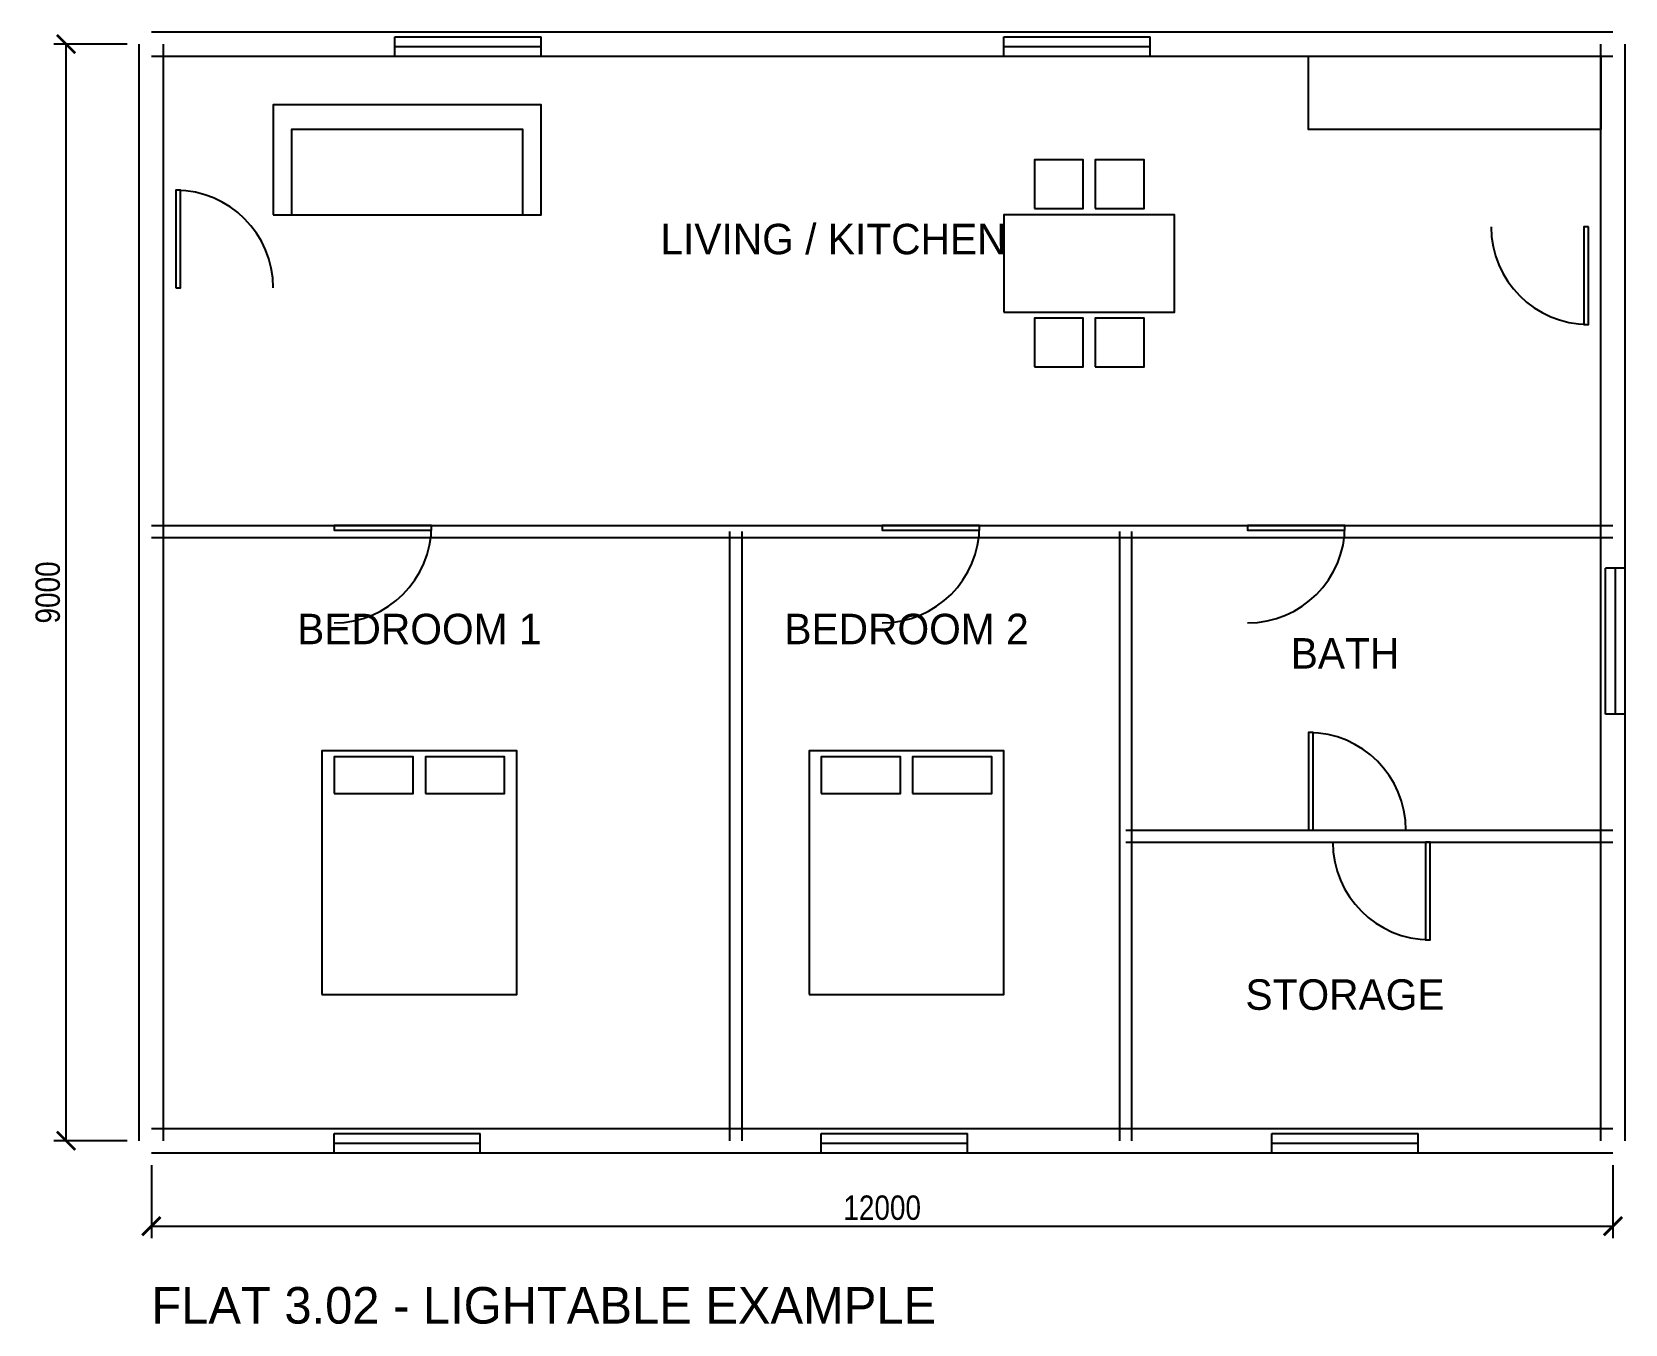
# Model space of a CAD drawing. Header units: millimetres. Extents: x -981 to 12100, y -1504 to 9100.
import ezdxf
from ezdxf.enums import TextEntityAlignment as Align

# ---------------------------------------------------------------- set-up
doc = ezdxf.new("R2010")
doc.units = ezdxf.units.MM
for name, color, linetype in [('DIMS', 1, 'Continuous'), ('DOORS', 3, 'Continuous'), ('FURNITURE', 8, 'Continuous'), ('TEXT', 2, 'Continuous'), ('WALLS', 7, 'Continuous'), ('WINDOWS', 4, 'Continuous')]:
    doc.layers.add(name, color=color, linetype=linetype)
doc.styles.add('OpenSansCondensed-Light', font='OpenSansCondensed-Light.ttf')
doc.dimstyles.new('EZDXF', dxfattribs={"dimtxt": 0.25, "dimasz": 0.175, "dimexe": 0.375, "dimexo": 0.125, "dimgap": 0.1, "dimtad": 1, "dimlfac": 100, "dimzin": 12, "dimdsep": 46, "dimtxsty": 'OpenSansCondensed-Light', "dimblk": 'ARCHTICK', "dimcen": 2.5, "dimazin": 3, "dimtfac": 0.5, "dimtmove": 2, "dimatfit": 3})

# ---------------------------------------------------------------- blocks, each defined once
blk = doc.blocks.new('DOOR-800')
blk.add_lwpolyline([(0, 0), (40, 0), (40, 800), (0, 800)], close=True)
blk.add_arc((0, 0), 800, 0, 90)
blk = doc.blocks.new('WINDOW-1200')
for p, q in [((0, 160), (1200, 160)), ((0, 0), (0, 160)), ((1200, 0), (1200, 160)), ((0, 80), (1200, 80)), ((0, 0), (1200, 0))]:
    blk.add_line(p, q)
blk = doc.blocks.new('BED-1600')
for points in [[(0, 0), (1600, 0), (1600, 2000), (0, 2000)], [(100, 1650), (750, 1650), (750, 1950), (100, 1950)], [(850, 1650), (1500, 1650), (1500, 1950), (850, 1950)]]:
    blk.add_lwpolyline(points, close=True)
blk = doc.blocks.new('SOFA-3')
for points in [[(0, 0), (2200, 0), (2200, 900), (0, 900)], [(150, 0), (2050, 0), (2050, 700), (150, 700)]]:
    blk.add_lwpolyline(points, close=True)
blk = doc.blocks.new('TABLE-4')
for points in [[(250, 850), (650, 850), (650, 1250), (250, 1250)], [(750, 850), (1150, 850), (1150, 1250), (750, 1250)], [(0, 0), (1400, 0), (1400, 800), (0, 800)], [(250, -450), (650, -450), (650, -50), (250, -50)], [(750, -450), (1150, -450), (1150, -50), (750, -50)]]:
    blk.add_lwpolyline(points, close=True)
blk = doc.blocks.new('_ARCHTICK')
at = {"color": 0, "linetype": 'BYBLOCK', "const_width": 0.15}
blk.add_lwpolyline([(-0.5, -0.5), (0.5, 0.5)], dxfattribs=at)

msp = doc.modelspace()

# ---------------------------------------------------------------- linework, layer by layer
at = {"layer": 'FURNITURE'}
msp.add_lwpolyline([(9500, 8900), (11900, 8900), (11900, 8300), (9500, 8300)], close=True, dxfattribs=at)
at = {"layer": 'WALLS'}
for p, q in [((0, 9100), (12000, 9100)), ((-100, 0), (-100, 9000)), ((0, 8900), (12000, 8900)), ((100, 0), (100, 9000)), ((11900, 0), (11900, 9000)), ((12100, 0), (12100, 9000)), ((0, 5050), (12000, 5050)), ((4750, 0), (4750, 5000)), ((4850, 0), (4850, 5000)), ((7950, 0), (7950, 5000)), ((8050, 0), (8050, 5000)), ((0, 4950), (12000, 4950)), ((8000, 2550), (12000, 2550)), ((8000, 2450), (12000, 2450)), ((0, 100), (12000, 100)), ((0, -100), (12000, -100))]:
    msp.add_line(p, q, dxfattribs=at)

# ---------------------------------------------------------------- block references
at = {"layer": 'DOORS'}
for p in [(200, 7000), (9500, 2550)]:
    msp.add_blockref('DOOR-800', p, dxfattribs=at)
for p, rotation in [((11800, 7500), 180), ((1500, 5050), 270), ((6000, 5050), 270), ((9000, 5050), 270), ((10500, 2450), 180)]:
    msp.add_blockref('DOOR-800', p, dxfattribs=dict(at, rotation=rotation))
at = {"layer": 'FURNITURE'}
for name, p in [('SOFA-3', (1000, 7600)), ('TABLE-4', (7000, 6800)), ('BED-1600', (1400, 1200)), ('BED-1600', (5400, 1200))]:
    msp.add_blockref(name, p, dxfattribs=at)
at = {"layer": 'WINDOWS'}
for p in [(2000, 8900), (7000, 8900), (1500, -100), (5500, -100), (9200, -100)]:
    msp.add_blockref('WINDOW-1200', p, dxfattribs=at)
at = {"layer": 'WINDOWS', "rotation": 90}
msp.add_blockref('WINDOW-1200', (12100, 3500), dxfattribs=at)

# ---------------------------------------------------------------- texts
at = {"layer": 'TEXT'}
for s, p in [('LIVING / KITCHEN', (5600, 7400)), ('BEDROOM 1', (2200, 4200)), ('BEDROOM 2', (6200, 4200)), ('BATH', (9800, 4000)), ('STORAGE', (9800, 1200))]:
    msp.add_text(s, height=250, dxfattribs=at).set_placement(p, align=Align.MIDDLE_CENTER)
msp.add_text('FLAT 3.02 - LIGHTABLE EXAMPLE', height=300, dxfattribs=at).set_placement((0, -1500))

# ---------------------------------------------------------------- dimensions: what is measured, and where the dimension line sits
at = {"layer": 'DIMS'}
msp.add_linear_dim(base=(-700, 0), p1=(-100, 0), p2=(-100, 9000), angle=90, dimstyle='EZDXF', override={"dimtxt": 200, "dimasz": 150, "dimexe": 100, "dimexo": 100, "dimgap": 50, "dimlfac": 1}, dxfattribs=at).render()
msp.add_linear_dim(base=(0, -700), p1=(0, -100), p2=(12000, -100), dimstyle='EZDXF', override={"dimtxt": 200, "dimasz": 150, "dimexe": 100, "dimexo": 100, "dimgap": 50, "dimlfac": 1}, dxfattribs=at).render()

doc.saveas('drawing.dxf')
